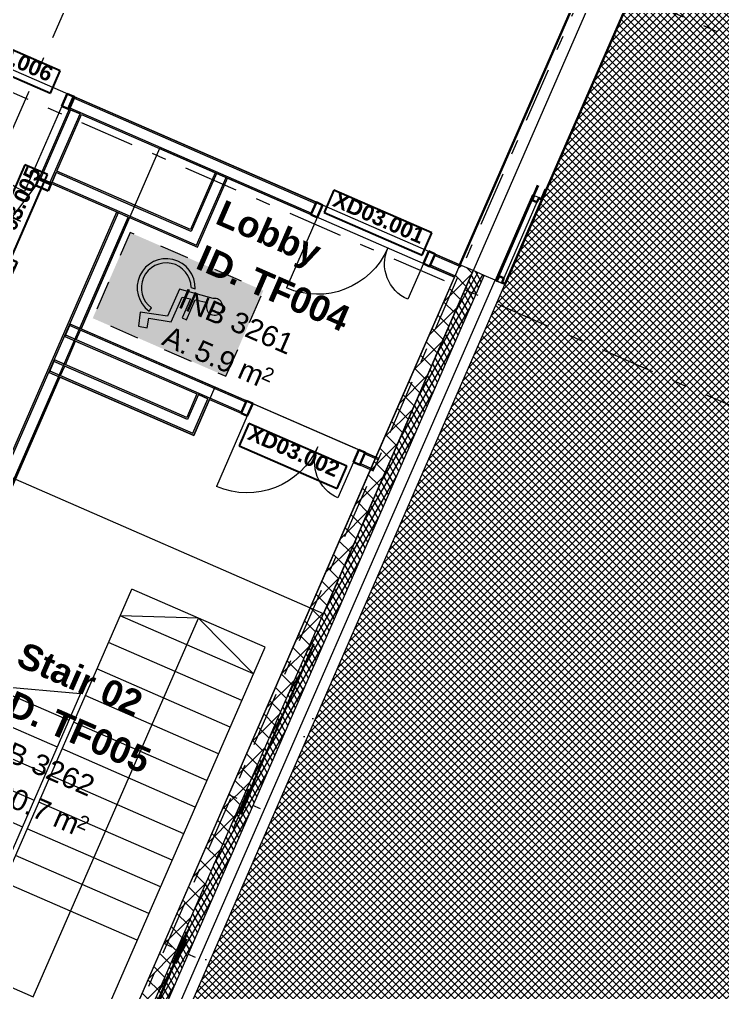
# Model space of a CAD drawing. Header units: millimetres. Extents: x -35034 to 431752, y -71616 to 25069.
# Drawn here: x 385174 to 391944, y -17867 to -8494 of the extents above; entities that cross this region are included whole.
import ezdxf
from ezdxf.enums import TextEntityAlignment as Align

# ---------------------------------------------------------------- set-up
doc = ezdxf.new("R2010")
doc.units = ezdxf.units.MM
doc.header["$MEASUREMENT"] = 0
doc.linetypes.add('Dashed', pattern=[564.444447, 282.222223, -282.222223])
doc.linetypes.add('Double Dashed', pattern=[1093.611073, 529.166651, -211.666656, 141.111112, -211.666656])
for name, color, linetype in [('A-05-M_Gross_Int_Circulation', 7, 'Continuous'), ('A-15-M_Bracing', 7, 'Continuous'), ('A-15-MG_Structural_Grid', 7, 'Continuous'), ('A-20-M_Floor_Slab', 7, 'Continuous'), ('A-25-M_Wall_Ext_Existing_HUB', 7, 'Continuous'), ('A-25-M_Wall_Int', 7, 'Continuous'), ('A-95-P_Drawing', 7, 'Continuous'), ('ArchiCAD Door Markers', 7, 'Continuous'), ('ArchiCAD Doors', 7, 'Continuous'), ('New_A-25-M_Wall_Int', 7, 'Continuous'), ('New_ArchiCAD Windows', 7, 'Continuous')]:
    doc.layers.add(name, color=color, linetype=linetype)
for name, color, linetype, lineweight, true_color in [('A-05-M_Gross_Int_Circulation_Pen_No__74', 7, 'Continuous', 20, 0x606060), ('A-15-M_Bracing_Pen_No__28', 7, 'Continuous', 50, 0x2a2a2a), ('A-15-M_Bracing_Pen_No__81', 7, 'Continuous', 20, 0x6a6a6a), ('A-15-MG_Structural_Grid_Pen_No__163', 7, 'Continuous', 0, 0x750077), ('A-25-M_Wall_Ext_Existing_HUB_Pen_No__107', 7, 'Continuous', 15, 0xa6a6a6), ('A-25-M_Wall_Int_Pen_No__102', 7, 'Continuous', 15, 0xcccccc), ('A-25-M_Wall_Int_Pen_No__107', 7, 'Continuous', 15, 0xa6a6a6), ('A-95-H_Fill_Plan.Fill#1_Pen_No__61', 7, 'Continuous', 20, 0x6a6a6a), ('ArchiCAD Doors_Pen_No__43', 7, 'Continuous', 30, 0x444444), ('ArchiCAD Doors_Pen_No__63', 7, 'Continuous', 20, 0x606060), ('New_A-25-M_Wall_Int_Pen_No__107', 7, 'Continuous', 15, 0xa6a6a6), ('New_ArchiCAD Windows_Pen_No__23', 7, 'Continuous', 30, 0x2a2a2a), ('New_ArchiCAD Windows_Pen_No__43', 7, 'Continuous', 30, 0x444444)]:
    doc.layers.add(name, color=color, linetype=linetype, lineweight=lineweight, true_color=true_color)
for name, color, linetype, lineweight in [('A-15-M_Bracing_Pen_No__20', 7, 'Continuous', 0), ('A-15-M_Bracing_Pen_No__88', 8, 'Continuous', 20), ('A-20-M_Floor_Slab_Pen_No__89', 8, 'Continuous', 20), ('A-25-M_Wall_Ext_Existing_HUB_Pen_No__1', 7, 'Continuous', 13), ('A-25-M_Wall_Int_Pen_No__1', 7, 'Continuous', 13), ('A-30-M_Stair_Pen_No__1', 7, 'Continuous', 13), ('A-95-H_Fill_Plan.Fill#1_Pen_No__1', 7, 'Continuous', 13), ('A-95-P_Drawing_Pen_No__2', 8, 'Continuous', 15), ('ArchiCAD Door Markers_Pen_No__1', 7, 'Continuous', 13), ('ArchiCAD Door Markers_Pen_No__5', 7, 'Continuous', 25), ('ArchiCAD Doors_Pen_No__1', 7, 'Continuous', 13), ('ArchiCAD Zone Stamps_Pen_No__9', 7, 'Continuous', 13), ('New_A-25-M_Wall_Int_Pen_No__1', 7, 'Continuous', 13), ('New_ArchiCAD Windows_Pen_No__1', 7, 'Continuous', 13), ('New_ArchiCAD Windows_Pen_No__83', 8, 'Continuous', 20)]:
    doc.layers.add(name, color=color, linetype=linetype, lineweight=lineweight)
doc.styles.add('GENERATED_STYLE_2', font='')
doc.styles.add('GENERATED_STYLE_3', font='')
doc.styles.add('GENERATED_STYLE_4', font='')
doc.styles.get('GENERATED_STYLE_2').set_extended_font_data('Arial', bold=True)
doc.styles.get('GENERATED_STYLE_3').set_extended_font_data('Arial')
doc.styles.get('GENERATED_STYLE_4').set_extended_font_data('Swis721 BT')

# ---------------------------------------------------------------- blocks, each defined once
blk = doc.blocks.new('Simple Window Opening')
at = {"layer": 'New_ArchiCAD Windows_Pen_No__1', "linetype": 'Continuous'}
for p, q in [((-1437.5, -0.5), (-1437.5, 139.5)), ((1437.5, -0.5), (1437.5, 139.5)), ((-1437.5, -115.5), (-1437.5, -0.5)), ((1437.5, -115.5), (1437.5, -0.5)), ((-1437.5, -232.5), (-1437.5, -115.5)), ((1437.5, -232.5), (1437.5, -115.5)), ((-1437.5, -335), (-1437.5, -232.5)), ((1437.5, -335), (1437.5, -232.5))]:
    blk.add_line(p, q, dxfattribs=at)
at = {"layer": 'New_ArchiCAD Windows_Pen_No__23', "linetype": 'Continuous'}
for p, q in [((-1437.5, 139.5), (1437.5, 139.5)), ((-1437.5, -335), (1437.5, -335))]:
    blk.add_line(p, q, dxfattribs=at)
blk = doc.blocks.new('Wall_195_1', base_point=(386093.5, -19661.2))
at = {"layer": 'A-25-M_Wall_Ext_Existing_HUB_Pen_No__107', "linetype": 'Continuous'}
h = blk.add_hatch(dxfattribs=at)
h.set_pattern_fill('Concrete_Block_0001', color=256, style=0, pattern_type=2)
h.set_pattern_definition([(45, (341458.06, 0), (-91.92388, 91.92388), []), (135, (341458.06, 0), (91.92388, 91.92388), [])])
h.paths.add_polyline_path([(385920.6, -19220.9), (389542.9, -10913.7), (389414.6, -10857.7), (385848.2, -19036.6)])
h = blk.add_hatch(dxfattribs=at)
h.set_pattern_fill('Batt_Insulation_0001', color=256, style=0, pattern_type=2)
h.set_pattern_definition([(60, (341458.065, 0), (-43.30127, 25), []), (120, (341458.065, 0), (43.30127, 25), [])])
h.paths.add_polyline_path([(385980, -19372.3), (389648.3, -10959.7), (389542.9, -10913.7), (385920.6, -19220.9)])
h = blk.add_hatch(dxfattribs=at)
h.set_pattern_fill('613_01__ad_AR_SAND_0001', color=256, style=0, pattern_type=2)
h.set_pattern_definition([(103.994, (341458.1, 0), (-1137.956, 451.319), [0, -965.2, 0, -1079.5, 0, -1031.875]), (73.994, (341458, 0), (-1195.13, 1745.31), [0, -520.7, 0, -869.95, 0, -333.375]), (33.994, (341146.5, -716.2), (785.414, 1814.82), [0, -317.5, 0, -1143, 0, -1492.25]), (23.994, (341146.5, -716.2), (250.276, 1972.774), [0, -158.75, 0, -749.3, 0, -857.25])])
h.paths.add_polyline_path([(386236.8, -19332.6), (389849.5, -11047.4), (389755.6, -11006.4), (386142.8, -19291.6)])
at = {"layer": 'A-25-M_Wall_Ext_Existing_HUB_Pen_No__1', "linetype": 'Continuous'}
for p, q in [((385920.6, -19220.9), (389542.9, -10913.7)), ((385980, -19372.3), (389648.3, -10959.7)), ((386067.7, -19464), (389755.6, -11006.4))]:
    blk.add_line(p, q, dxfattribs=at)
at = {"layer": 'A-25-M_Wall_Ext_Existing_HUB_Pen_No__1', "linetype": 'Continuous', "flags": 128}
for points in [[(389414.6, -10857.7), (385848.2, -19036.6)], [(386236.8, -19332.6), (389849.5, -11047.4)]]:
    blk.add_lwpolyline(points, dxfattribs=at)
at = {"layer": 'New_ArchiCAD Windows', "color": 251, "linetype": 'Continuous', "lineweight": 20, "true_color": 0x606060, "xscale": -0.9999999999999999, "zscale": 1000, "rotation": 66.44041557657027}
blk.add_blockref('Simple Window Opening', (390117, -9595.8), dxfattribs=at)
blk = doc.blocks.new('Hub Circulation Third_INB 3250_58_1', base_point=(376934.2, -4184.6))
at = {"layer": 'A-05-M_Gross_Int_Circulation_Pen_No__74', "linetype": 'Continuous'}
for p, q in [((362671.1, 803.9), (389414.6, -10857.6)), ((389414.6, -10857.6), (390553.8, -8245.2))]:
    blk.add_line(p, q, dxfattribs=at)
at = {"layer": 'ArchiCAD Zone Stamps_Pen_No__9'}
for tag, height, style, p in [('ROOM_NAME', 250, 'GENERATED_STYLE_2', (375787.3, -2488.1)), ('zoneNameLine2', 250, 'GENERATED_STYLE_2', (375598.8, -2920.2)), ('ROOM_NUMBER', 200, 'GENERATED_STYLE_3', (375410.4, -3340.9)), ('measuredAreaCode', 200, 'GENERATED_STYLE_3', (375253.4, -3701)), ('DUMMY_649', 200, 'GENERATED_STYLE_3', (375560.8, -3835.1)), ('DUMMY_650', 200, 'GENERATED_STYLE_3', (376190, -4109.4)), ('DUMMY_651', 133.3, 'GENERATED_STYLE_3', (376469.3, -4216))]:
    blk.add_attdef(tag, text='', height=height, rotation=336.44041, dxfattribs=dict(at, style=style)).set_placement(p, align=Align.TOP_LEFT)
blk = doc.blocks.new('Lobby_INB 3261_61_1', base_point=(387385.8, -11526.4))
at = {"layer": 'A-05-M_Gross_Int_Circulation_Pen_No__74', "linetype": 'Continuous'}
for p, q in [((386523.4, -9738.7), (385767.1, -11473.2)), ((389362.7, -10976.8), (386523.4, -9738.7)), ((388606.4, -12711.2), (389362.7, -10976.8)), ((385767.1, -11473.2), (388606.4, -12711.2))]:
    blk.add_line(p, q, dxfattribs=at)
at = {"layer": 'ArchiCAD Zone Stamps_Pen_No__9'}
for tag, height, style, p in [('ROOM_NAME', 250, 'GENERATED_STYLE_2', (387146.5, -10225.6)), ('zoneNameLine2', 250, 'GENERATED_STYLE_2', (386958, -10657.7)), ('ROOM_NUMBER', 200, 'GENERATED_STYLE_3', (386769.6, -11078.4)), ('measuredAreaCode', 200, 'GENERATED_STYLE_3', (386612.6, -11438.5)), ('DUMMY_649', 200, 'GENERATED_STYLE_3', (386920, -11572.5)), ('DUMMY_650', 200, 'GENERATED_STYLE_3', (387269.5, -11725)), ('DUMMY_651', 133.3, 'GENERATED_STYLE_3', (387548.8, -11831.5))]:
    blk.add_attdef(tag, text='', height=height, rotation=336.44041, dxfattribs=dict(at, style=style)).set_placement(p, align=Align.TOP_LEFT)
blk = doc.blocks.new('Stair 02_INB 3262_62_1', base_point=(385468.1, -15782.3))
at = {"layer": 'A-05-M_Gross_Int_Circulation_Pen_No__74', "linetype": 'Continuous'}
for p, q in [((385564.1, -11938.6), (383008.9, -17798.5)), ((386851.6, -12500.1), (385564.1, -11938.6)), ((387054.6, -12034.6), (386851.6, -12500.1)), ((388606.4, -12711.2), (387054.6, -12034.6)), ((385848.2, -19036.6), (388606.4, -12711.2)), ((383008.9, -17798.5), (385848.2, -19036.6))]:
    blk.add_line(p, q, dxfattribs=at)
at = {"layer": 'ArchiCAD Zone Stamps_Pen_No__9'}
for tag, height, style, p in [('ROOM_NAME', 250, 'GENERATED_STYLE_2', (385228.8, -14481.5)), ('zoneNameLine2', 250, 'GENERATED_STYLE_2', (385040.3, -14913.6)), ('ROOM_NUMBER', 200, 'GENERATED_STYLE_3', (384851.9, -15334.3)), ('measuredAreaCode', 200, 'GENERATED_STYLE_3', (384694.9, -15694.4)), ('ROOM_HOLES_PRM', 200, 'GENERATED_STYLE_3', (385002.3, -15828.5)), ('DUMMY_649', 200, 'GENERATED_STYLE_3', (385491.6, -16041.9)), ('DUMMY_650', 133.3, 'GENERATED_STYLE_3', (385770.9, -16148.4))]:
    blk.add_attdef(tag, text='', height=height, rotation=336.44041, dxfattribs=dict(at, style=style)).set_placement(p, align=Align.TOP_LEFT)
blk = doc.blocks.new('Slab_4_1', base_point=(349154.7, 5872.1))
at = {"layer": 'A-20-M_Floor_Slab_Pen_No__89', "linetype": 'Continuous', "flags": 128}
blk.add_lwpolyline([(360868.7, 17348.4), (395215.4, 2371.5), (395114.2, 2139.5), (395215, 2095.5), (388101.6, -14217.9), (385088.2, -12903.9), (382990, -17715.8), (382962.7, -17778.4), (373440.9, -13626.4), (354114.4, -5199.1)], dxfattribs=at)
blk = doc.blocks.new('Door with Sidelight on Side 2 19_4')
at = {"layer": 'ArchiCAD Doors_Pen_No__1', "linetype": 'Continuous'}
for p, q in [((-741, 0), (-741, -15)), ((741, 0), (741, -15)), ((-741, -15), (-741, -115)), ((741, -15), (741, -115)), ((-741, -115), (-741, -130)), ((741, -115), (741, -130))]:
    blk.add_line(p, q, dxfattribs=at)
at = {"layer": 'ArchiCAD Doors_Pen_No__43', "linetype": 'Continuous'}
for p, q in [((-731, 0), (-741, 0)), ((-741, 0), (-741, -130)), ((-665, 0), (-731, 0)), ((-731, 0), (-731, -130)), ((-346, 0), (-665, 0)), ((-665, 0), (-665, -130)), ((-665, -130), (-665, 0)), ((-346, -130), (-346, 0)), ((-234, 0), (-346, 0)), ((-346, 0), (-346, -130)), ((-234, -130), (-234, 0)), ((731, 0), (665, 0)), ((665, 0), (665, -130)), ((731, 0), (741, 0)), ((731, -130), (731, 0)), ((741, 0), (741, -130)), ((-731, -130), (-741, -130)), ((-731, -130), (-665, -130)), ((-665, -130), (-346, -130)), ((-346, -130), (-234, -130)), ((665, -130), (731, -130)), ((731, -130), (741, -130))]:
    blk.add_line(p, q, dxfattribs=at)
at = {"layer": 'ArchiCAD Doors_Pen_No__63', "linetype": 'Continuous'}
blk.add_line((665, 0), (665, 899), dxfattribs=at)
blk.add_arc((665, 0), 899, 90, 180, dxfattribs=at)
blk = doc.blocks.new('Door Stamp 17_4')
at = {"layer": 'ArchiCAD Door Markers_Pen_No__5', "linetype": 'Continuous'}
for p, q in [((514.6, -70), (-514.6, -70)), ((-514.6, -70), (-514.6, -305.7)), ((514.6, -70), (-514.6, -70)), ((514.6, -305.7), (514.6, -70)), ((-514.6, -305.7), (514.6, -305.7))]:
    blk.add_line(p, q, dxfattribs=at)
at = {"layer": 'ArchiCAD Door Markers_Pen_No__1', "style": 'GENERATED_STYLE_2'}
blk.add_attdef('AC_WIDO_ID', text='', height=150, rotation=180, dxfattribs=at).set_placement((457.5, -21.1), align=Align.BOTTOM_LEFT)
blk = doc.blocks.new('Double Door Asymmetric 19')
at = {"layer": 'ArchiCAD Doors_Pen_No__1', "linetype": 'Continuous'}
for p, q in [((-623.4, 0), (-635.4, 0)), ((-623.4, 0), (-623.4, -15)), ((623.4, 0), (623.4, -15)), ((623.4, 0), (635.4, 0)), ((-623.4, -15), (-623.4, -115)), ((623.4, -15), (623.4, -115)), ((-623.4, -130), (-635.4, -130)), ((-623.4, -115), (-623.4, -130)), ((623.4, -115), (623.4, -130)), ((623.4, -130), (635.4, -130))]:
    blk.add_line(p, q, dxfattribs=at)
at = {"layer": 'ArchiCAD Doors_Pen_No__43', "linetype": 'Continuous'}
for p, q in [((-557.4, 0), (-623.4, 0)), ((-623.4, 0), (-623.4, -130)), ((-557.4, -130), (-557.4, 0)), ((623.4, 0), (557.4, 0)), ((557.4, 0), (557.4, -130)), ((623.4, -130), (623.4, 0)), ((-623.4, -130), (-557.4, -130)), ((557.4, -130), (623.4, -130))]:
    blk.add_line(p, q, dxfattribs=at)
at = {"layer": 'ArchiCAD Doors_Pen_No__63', "linetype": 'Continuous'}
for p, q in [((-557.4, 0), (-557.4, 740.9)), ((557.4, 0), (557.4, 374))]:
    blk.add_line(p, q, dxfattribs=at)
for centre, radius, start, end in [((-557.4, 0), 740.9, 0, 90), ((557.4, 0), 374, 90, 180)]:
    blk.add_arc(centre, radius, start, end, dxfattribs=at)
blk = doc.blocks.new('Wall_199_1', base_point=(389414.6, -10857.6))
at = {"layer": 'A-25-M_Wall_Int_Pen_No__107', "linetype": 'Continuous'}
for points in [[(385698.2, -9253.4), (388026.9, -10268.9), (388032.9, -10255.1), (385704.2, -9239.7)], [(385658.2, -9345.1), (385652.2, -9358.8), (387981, -10374.3), (387987, -10360.5)], [(389175.9, -10753.5), (389169.9, -10767.2), (389408.7, -10871.4), (389414.6, -10857.6)], [(389123.9, -10872.6), (389362.7, -10976.8), (389368.7, -10963), (389129.9, -10858.9)]]:
    blk.add_hatch(color=256, dxfattribs=at).paths.add_polyline_path(points)
at = {"layer": 'A-25-M_Wall_Int_Pen_No__1', "linetype": 'Continuous'}
for p, q in [((385658.2, -9345.1), (385698.2, -9253.4)), ((385698.2, -9253.4), (385704.2, -9239.7)), ((388026.9, -10268.9), (385698.2, -9253.4)), ((385652.2, -9358.8), (385658.2, -9345.1)), ((385658.2, -9345.1), (387987, -10360.5)), ((387987, -10360.5), (388026.9, -10268.9)), ((388032.9, -10255.1), (388021.9, -10250.3)), ((388026.9, -10268.9), (388032.9, -10255.1)), ((387981, -10374.3), (387970, -10369.5)), ((387981, -10374.3), (387987, -10360.5)), ((389129.9, -10858.9), (389169.9, -10767.2)), ((389169.9, -10767.2), (389175.9, -10753.5)), ((389408.7, -10871.4), (389169.9, -10767.2)), ((389175.9, -10753.5), (389186.9, -10758.3)), ((389123.9, -10872.6), (389129.9, -10858.9)), ((389129.9, -10858.9), (389368.7, -10963)), ((389123.9, -10872.6), (389134.9, -10877.4))]:
    blk.add_line(p, q, dxfattribs=at)
at = {"layer": 'A-25-M_Wall_Int_Pen_No__1', "linetype": 'Continuous', "flags": 128}
for points in [[(388032.9, -10255.1), (385704.2, -9239.7)], [(385666, -9364.8), (385757.6, -9404.8)], [(385771.4, -9410.8), (387981, -10374.3)], [(389414.6, -10857.6), (389175.9, -10753.5)], [(389408.7, -10871.4), (389368.7, -10963)], [(389414.6, -10857.6), (389408.7, -10871.4)], [(389123.9, -10872.6), (389362.7, -10976.8)], [(389368.7, -10963), (389362.7, -10976.8)]]:
    blk.add_lwpolyline(points, dxfattribs=at)
at = {"layer": 'ArchiCAD Door Markers'}
ref = blk.add_blockref('Door Stamp 17_4', (384973, -9062.6), dxfattribs=dict(at, rotation=156.4404149440987))
ref.add_attrib('AC_WIDO_ID', 'XD03.006', dxfattribs={"layer": 'ArchiCAD Door Markers_Pen_No__1', "color": 7, "height": 150, "rotation": 336.44041, "style": 'GENERATED_STYLE_2'}).set_placement((384581.6, -8766.7), align=Align.BOTTOM_LEFT)
ref = blk.add_blockref('Door Stamp 17_4', (388552.4, -10623.5), dxfattribs=dict(at, rotation=156.4404149440987))
ref.add_attrib('AC_WIDO_ID', 'XD03.001', dxfattribs={"layer": 'ArchiCAD Door Markers_Pen_No__1', "color": 7, "height": 150, "rotation": 336.44041, "style": 'GENERATED_STYLE_2'}).set_placement((388161.1, -10327.5), align=Align.BOTTOM_LEFT)
at = {"layer": 'ArchiCAD Doors', "color": 251, "linetype": 'Continuous', "lineweight": 20, "true_color": 0x606060, "xscale": -1, "zscale": 1000, "rotation": 156.4404149440987}
for name, p in [('Door with Sidelight on Side 2 19_4', (384973, -9062.6)), ('Double Door Asymmetric 19', (388552.4, -10623.5))]:
    blk.add_blockref(name, p, dxfattribs=at)
blk = doc.blocks.new('Double Door Asymmetric 19_2')
at = {"layer": 'ArchiCAD Doors_Pen_No__1', "linetype": 'Continuous'}
for p, q in [((-623.4, 0), (-635.4, 0)), ((-623.4, -15), (-623.4, 0)), ((623.4, -15), (623.4, 0)), ((623.4, 0), (635.4, 0)), ((-623.4, -115), (-623.4, -15)), ((623.4, -115), (623.4, -15)), ((-623.4, -130), (-635.4, -130)), ((-623.4, -130), (-623.4, -115)), ((623.4, -130), (623.4, -115)), ((623.4, -130), (635.4, -130))]:
    blk.add_line(p, q, dxfattribs=at)
at = {"layer": 'ArchiCAD Doors_Pen_No__43', "linetype": 'Continuous'}
for p, q in [((-557.4, 0), (-623.4, 0)), ((-623.4, 0), (-623.4, -130)), ((-557.4, -130), (-557.4, 0)), ((623.4, 0), (557.4, 0)), ((557.4, 0), (557.4, -130)), ((623.4, -130), (623.4, 0)), ((-623.4, -130), (-557.4, -130)), ((557.4, -130), (623.4, -130))]:
    blk.add_line(p, q, dxfattribs=at)
at = {"layer": 'ArchiCAD Doors_Pen_No__63', "linetype": 'Continuous'}
for p, q in [((-557.4, 0), (-557.4, 740.9)), ((557.4, 0), (557.4, 374))]:
    blk.add_line(p, q, dxfattribs=at)
for centre, radius, start, end in [((-557.4, 0), 740.9, 0, 90), ((557.4, 0), 374, 90, 180)]:
    blk.add_arc(centre, radius, start, end, dxfattribs=at)
blk = doc.blocks.new('Door Stamp 17_2')
at = {"layer": 'ArchiCAD Door Markers_Pen_No__5', "linetype": 'Continuous'}
for p, q in [((514.6, -190), (-514.6, -190)), ((-514.6, -190), (-514.6, -425.7)), ((514.6, -425.7), (514.6, -190)), ((-514.6, -425.7), (514.6, -425.7)), ((-514.6, -425.7), (514.6, -425.7))]:
    blk.add_line(p, q, dxfattribs=at)
at = {"layer": 'ArchiCAD Door Markers_Pen_No__1', "style": 'GENERATED_STYLE_2'}
blk.add_attdef('AC_WIDO_ID', text='', height=150, dxfattribs=at).set_placement((-457.5, -376.8), align=Align.BOTTOM_LEFT)
blk = doc.blocks.new('Wall_200_1', base_point=(385663.5, -11428))
at = {"layer": 'A-25-M_Wall_Int_Pen_No__107', "linetype": 'Continuous'}
for points in [[(385663.5, -11428), (385657.5, -11441.7), (387353.5, -12181.3), (387359.5, -12167.5)], [(385617.5, -11533.4), (385611.5, -11547.2), (387307.6, -12286.7), (387313.5, -12273)], [(388502.5, -12665.9), (388496.5, -12679.7), (388627.4, -12736.8), (388633.4, -12723)], [(388456.5, -12771.3), (388450.5, -12785.1), (388581.5, -12842.2), (388587.4, -12828.4)]]:
    blk.add_hatch(color=256, dxfattribs=at).paths.add_polyline_path(points)
at = {"layer": 'A-25-M_Wall_Int_Pen_No__1', "linetype": 'Continuous'}
for p, q in [((387353.5, -12181.3), (385657.5, -11441.7)), ((385617.5, -11533.4), (387313.5, -12273)), ((387353.5, -12181.3), (387313.5, -12273)), ((387359.5, -12167.5), (387348.5, -12162.7)), ((387359.5, -12167.5), (387353.5, -12181.3)), ((387313.5, -12273), (387307.6, -12286.7)), ((387307.6, -12286.7), (387296.6, -12281.9)), ((388496.5, -12679.7), (388456.5, -12771.3)), ((388502.5, -12665.9), (388496.5, -12679.7)), ((388627.4, -12736.8), (388496.5, -12679.7)), ((388502.5, -12665.9), (388513.5, -12670.7)), ((388456.5, -12771.3), (388450.5, -12785.1)), ((388450.5, -12785.1), (388461.5, -12789.9)), ((388456.5, -12771.3), (388587.4, -12828.4))]:
    blk.add_line(p, q, dxfattribs=at)
at = {"layer": 'A-25-M_Wall_Int_Pen_No__1', "linetype": 'Continuous', "flags": 128}
for points in [[(385663.5, -11428), (385611.5, -11547.2)], [(387359.5, -12167.5), (385663.5, -11428)], [(385611.5, -11547.2), (386883.5, -12101.8)], [(386897.2, -12107.8), (386988.9, -12147.7)], [(387002.6, -12153.7), (387307.6, -12286.7)], [(388633.4, -12723), (388502.5, -12665.9)], [(388581.5, -12842.2), (388633.4, -12723)], [(388450.5, -12785.1), (388581.5, -12842.2)]]:
    blk.add_lwpolyline(points, dxfattribs=at)
at = {"layer": 'ArchiCAD Door Markers'}
ref = blk.add_blockref('Door Stamp 17_2', (387931, -12416.7), dxfattribs=dict(at, rotation=336.4403413236727))
ref.add_attrib('AC_WIDO_ID', 'XD03.002', dxfattribs={"layer": 'ArchiCAD Door Markers_Pen_No__1', "color": 7, "height": 150, "rotation": 336.44034, "style": 'GENERATED_STYLE_2'}).set_placement((387341.5, -12575.2), align=Align.BOTTOM_LEFT)
at = {"layer": 'ArchiCAD Doors', "color": 251, "linetype": 'Continuous', "lineweight": 20, "true_color": 0x606060, "xscale": -1, "zscale": 1000, "rotation": 156.4403413236727}
blk.add_blockref('Double Door Asymmetric 19_2', (387879, -12535.9), dxfattribs=at)
blk = doc.blocks.new('Wall_201_1', base_point=(385512.5, -11774.3))
at = {"layer": 'A-25-M_Wall_Int_Pen_No__107', "linetype": 'Continuous'}
for points in [[(386784.4, -12328.9), (385512.5, -11774.3), (385506.5, -11788.1), (386792.2, -12348.7)], [(385460.5, -11893.5), (386851.6, -12500.1), (386843.9, -12480.3), (385466.5, -11879.7)]]:
    blk.add_hatch(color=256, dxfattribs=at).paths.add_polyline_path(points)
at = {"layer": 'A-25-M_Wall_Int_Pen_No__1', "linetype": 'Continuous'}
for p, q in [((386792.2, -12348.7), (385506.5, -11788.1)), ((385466.5, -11879.7), (386843.9, -12480.3))]:
    blk.add_line(p, q, dxfattribs=at)
at = {"layer": 'A-25-M_Wall_Int_Pen_No__1', "linetype": 'Continuous', "flags": 128}
for points in [[(385512.5, -11774.3), (385460.5, -11893.5)], [(386784.4, -12328.9), (385512.5, -11774.3)], [(385460.5, -11893.5), (386851.6, -12500.1)]]:
    blk.add_lwpolyline(points, dxfattribs=at)
blk = doc.blocks.new('Wall_202_1', base_point=(386784.4, -12328.9))
at = {"layer": 'A-25-M_Wall_Int_Pen_No__107', "linetype": 'Continuous'}
for points in [[(386883.5, -12101.8), (386784.4, -12328.9), (386792.2, -12348.7), (386897.2, -12107.8)], [(386851.6, -12500.1), (387002.6, -12153.7), (386988.9, -12147.7), (386843.9, -12480.3)]]:
    blk.add_hatch(color=256, dxfattribs=at).paths.add_polyline_path(points)
at = {"layer": 'A-25-M_Wall_Int_Pen_No__1', "linetype": 'Continuous'}
for p, q in [((386897.2, -12107.8), (386792.2, -12348.7)), ((386843.9, -12480.3), (386988.9, -12147.7))]:
    blk.add_line(p, q, dxfattribs=at)
at = {"layer": 'A-25-M_Wall_Int_Pen_No__1', "linetype": 'Continuous', "flags": 128}
for points in [[(386883.5, -12101.8), (386784.4, -12328.9)], [(386851.6, -12500.1), (387002.6, -12153.7)], [(386988.9, -12147.7), (386897.2, -12107.8)]]:
    blk.add_lwpolyline(points, dxfattribs=at)
blk = doc.blocks.new('Wall_203_1', base_point=(386182, -10238.9))
at = {"layer": 'A-25-M_Wall_Int_Pen_No__107', "linetype": 'Continuous'}
for points in [[(386820, -10517.1), (386182, -10238.9), (386176, -10252.7), (386827.7, -10536.9)], [(386130, -10358.1), (386887.2, -10688.2), (386879.4, -10668.5), (386136, -10344.3)]]:
    blk.add_hatch(color=256, dxfattribs=at).paths.add_polyline_path(points)
at = {"layer": 'A-25-M_Wall_Int_Pen_No__1', "linetype": 'Continuous'}
for p, q in [((386827.7, -10536.9), (386176, -10252.7)), ((386136, -10344.3), (386879.4, -10668.5))]:
    blk.add_line(p, q, dxfattribs=at)
at = {"layer": 'A-25-M_Wall_Int_Pen_No__1', "linetype": 'Continuous', "flags": 128}
for points in [[(386820, -10517.1), (386182, -10238.9)], [(386130, -10358.1), (386219.8, -10397.3)], [(386233.6, -10403.3), (386887.2, -10688.2)]]:
    blk.add_lwpolyline(points, dxfattribs=at)
blk = doc.blocks.new('Wall_204_1', base_point=(386820, -10517.1))
at = {"layer": 'A-25-M_Wall_Int_Pen_No__107', "linetype": 'Continuous'}
for points in [[(387057.8, -9971.7), (386820, -10517.1), (386827.7, -10536.9), (387071.5, -9977.7)], [(386887.2, -10688.2), (387177, -10023.7), (387163.2, -10017.7), (386879.4, -10668.5)]]:
    blk.add_hatch(color=256, dxfattribs=at).paths.add_polyline_path(points)
at = {"layer": 'A-25-M_Wall_Int_Pen_No__1', "linetype": 'Continuous'}
for p, q in [((387071.5, -9977.7), (386827.7, -10536.9)), ((386879.4, -10668.5), (387163.2, -10017.7))]:
    blk.add_line(p, q, dxfattribs=at)
at = {"layer": 'A-25-M_Wall_Int_Pen_No__1', "linetype": 'Continuous', "flags": 128}
for points in [[(387057.8, -9971.7), (386820, -10517.1)], [(386887.2, -10688.2), (387177, -10023.7)], [(387177, -10023.7), (387057.8, -9971.7)]]:
    blk.add_lwpolyline(points, dxfattribs=at)
blk = doc.blocks.new('Double Door 19')
at = {"layer": 'ArchiCAD Doors_Pen_No__1', "linetype": 'Continuous'}
for p, q in [((-450, 0), (-450, -15)), ((450, 0), (450, -15)), ((-450, -15), (-450, -115)), ((450, -15), (450, -115)), ((-450, -115), (-450, -130)), ((450, -115), (450, -130))]:
    blk.add_line(p, q, dxfattribs=at)
at = {"layer": 'ArchiCAD Doors_Pen_No__43', "linetype": 'Continuous'}
for p, q in [((-440, 0), (-450, 0)), ((-450, 0), (-450, -130)), ((-374, 0), (-440, 0)), ((-440, 0), (-440, -130)), ((-374, -130), (-374, 0)), ((440, 0), (374, 0)), ((374, 0), (374, -130)), ((440, 0), (450, 0)), ((440, -130), (440, 0)), ((450, 0), (450, -130)), ((-440, -130), (-450, -130)), ((-440, -130), (-374, -130)), ((374, -130), (440, -130)), ((440, -130), (450, -130))]:
    blk.add_line(p, q, dxfattribs=at)
at = {"layer": 'ArchiCAD Doors_Pen_No__63', "linetype": 'Continuous'}
for p, q in [((-374, 0), (-9.9, 85.6)), ((374, 0), (9.9, 85.6))]:
    blk.add_line(p, q, dxfattribs=at)
for centre, start, end in [((-374, 0), 0, 13.22773), ((374, 0), 166.77227, 180)]:
    blk.add_arc(centre, 374, start, end, dxfattribs=at)
blk = doc.blocks.new('Wall_205_1', base_point=(385704.2, -9239.7))
at = {"layer": 'A-25-M_Wall_Int_Pen_No__107', "linetype": 'Continuous'}
for points in [[(385652.2, -9358.8), (385362.4, -10023.4), (385376.2, -10029.4), (385666, -9364.8)], [(385467.8, -10069.4), (385481.6, -10075.3), (385771.4, -9410.8), (385757.6, -9404.8)], [(384633, -11696.3), (384646.7, -11702.3), (384656.7, -11679.3), (384643, -11673.3)], [(384738.4, -11742.3), (384752.1, -11748.3), (384762.1, -11725.3), (384748.4, -11719.3)], [(384273.2, -12521.3), (384221.3, -12640.4), (384241, -12632.7), (384287, -12527.3)], [(384372.6, -12581), (384392.4, -12573.2), (384378.6, -12567.2)]]:
    blk.add_hatch(color=256, dxfattribs=at).paths.add_polyline_path(points)
at = {"layer": 'A-25-M_Wall_Int_Pen_No__1', "linetype": 'Continuous'}
for p, q in [((385666, -9364.8), (385376.2, -10029.4)), ((385467.8, -10069.4), (385757.6, -9404.8)), ((385362.4, -10023.4), (385376.2, -10029.4)), ((385376.2, -10029.4), (385467.8, -10069.4)), ((385467.8, -10069.4), (385481.6, -10075.3)), ((384633, -11696.3), (384646.7, -11702.3)), ((384643, -11673.3), (384656.7, -11679.3)), ((384656.7, -11679.3), (384646.7, -11702.3)), ((384646.7, -11702.3), (384738.4, -11742.3)), ((384656.7, -11679.3), (384748.4, -11719.3)), ((384738.4, -11742.3), (384748.4, -11719.3)), ((384738.4, -11742.3), (384752.1, -11748.3)), ((384748.4, -11719.3), (384762.1, -11725.3)), ((384287, -12527.3), (384241, -12632.7)), ((384273.2, -12521.3), (384287, -12527.3)), ((384287, -12527.3), (384378.6, -12567.2)), ((384372.6, -12581), (384378.6, -12567.2)), ((384378.6, -12567.2), (384392.4, -12573.2))]:
    blk.add_line(p, q, dxfattribs=at)
at = {"layer": 'A-25-M_Wall_Int_Pen_No__1', "linetype": 'Continuous', "flags": 128}
for points in [[(385652.2, -9358.8), (385362.4, -10023.4)], [(385757.6, -9404.8), (385666, -9364.8)], [(385533.6, -9956.2), (385771.4, -9410.8)], [(385487.6, -10061.6), (385527.6, -9969.9)], [(384643, -11673.3), (384633, -11696.3)], [(384752.1, -11748.3), (384762.1, -11725.3)], [(384273.2, -12521.3), (384221.3, -12640.4)]]:
    blk.add_lwpolyline(points, dxfattribs=at)
at = {"layer": 'ArchiCAD Door Markers'}
ref = blk.add_blockref('Door Stamp 17_4', (385301.7, -10487.8), dxfattribs=dict(at, rotation=246.4403199819934))
ref.add_attrib('AC_WIDO_ID', 'XD03.005', dxfattribs={"layer": 'ArchiCAD Door Markers_Pen_No__1', "color": 7, "height": 150, "rotation": 66.44032, "style": 'GENERATED_STYLE_2'}).set_placement((385054.7, -10830.3), align=Align.BOTTOM_LEFT)
ref = blk.add_blockref('Door Stamp 17_4', (384942, -11312.8), dxfattribs=dict(at, rotation=246.4403199819934))
ref.add_attrib('AC_WIDO_ID', 'XD03.004', dxfattribs={"layer": 'ArchiCAD Door Markers_Pen_No__1', "color": 7, "height": 150, "rotation": 66.44032, "style": 'GENERATED_STYLE_2'}).set_placement((384695, -11655.3), align=Align.BOTTOM_LEFT)
ref = blk.add_blockref('Door Stamp 17_4', (384572.2, -12160.8), dxfattribs=dict(at, rotation=246.4403199819934))
ref.add_attrib('AC_WIDO_ID', 'XD03.003', dxfattribs={"layer": 'ArchiCAD Door Markers_Pen_No__1', "color": 7, "height": 150, "rotation": 66.44032, "style": 'GENERATED_STYLE_2'}).set_placement((384325.2, -12503.2), align=Align.BOTTOM_LEFT)
at = {"layer": 'ArchiCAD Doors', "color": 251, "linetype": 'Continuous', "lineweight": 20, "true_color": 0x606060, "zscale": 1000, "rotation": 66.4403199819934}
for p in [(385182.6, -10435.9), (384822.8, -11260.9)]:
    blk.add_blockref('Double Door 19', p, dxfattribs=at)
at = {"layer": 'ArchiCAD Doors', "color": 251, "linetype": 'Continuous', "lineweight": 20, "true_color": 0x606060, "xscale": -1, "zscale": 1000, "rotation": 66.4403199819934}
blk.add_blockref('Double Door 19', (384453.1, -12108.8), dxfattribs=at)
blk = doc.blocks.new('Wall_207_1', base_point=(385414.4, -9904.2))
at = {"layer": 'A-25-M_Wall_Int_Pen_No__107', "linetype": 'Continuous'}
for points in [[(386182, -10238.9), (385533.6, -9956.2), (385527.6, -9969.9), (386176, -10252.7)], [(385481.6, -10075.3), (386130, -10358.1), (386136, -10344.3), (385487.6, -10061.6)]]:
    blk.add_hatch(color=256, dxfattribs=at).paths.add_polyline_path(points)
at = {"layer": 'A-25-M_Wall_Int_Pen_No__1', "linetype": 'Continuous'}
for p, q in [((386176, -10252.7), (385527.6, -9969.9)), ((385487.6, -10061.6), (386136, -10344.3))]:
    blk.add_line(p, q, dxfattribs=at)
at = {"layer": 'A-25-M_Wall_Int_Pen_No__1', "linetype": 'Continuous', "flags": 128}
for points in [[(385527.6, -9969.9), (385487.6, -10061.6)], [(386182, -10238.9), (385533.6, -9956.2)], [(385481.6, -10075.3), (386130, -10358.1)]]:
    blk.add_lwpolyline(points, dxfattribs=at)
blk = doc.blocks.new('Window 19_4')
at = {"layer": 'New_ArchiCAD Windows_Pen_No__1', "linetype": 'Continuous'}
for p, q in [((-450, 0), (-450, -50)), ((450, 0), (450, -50))]:
    blk.add_line(p, q, dxfattribs=at)
at = {"layer": 'New_ArchiCAD Windows_Pen_No__23', "linetype": 'Continuous'}
for p, q in [((-450, 12.5), (450, 12.5)), ((-437.5, -84.5), (437.5, -84.5))]:
    blk.add_line(p, q, dxfattribs=at)
at = {"layer": 'New_ArchiCAD Windows_Pen_No__43', "linetype": 'Continuous'}
for p, q in [((-450, 0), (-400, 0)), ((-400, 0), (-400, -50)), ((400, -50), (400, 0)), ((400, 0), (450, 0)), ((-400, -50), (-450, -50)), ((450, -50), (400, -50))]:
    blk.add_line(p, q, dxfattribs=at)
at = {"layer": 'New_ArchiCAD Windows_Pen_No__83', "linetype": 'Continuous'}
for p, q in [((-400, 0), (400, 0)), ((400, -50), (-400, -50))]:
    blk.add_line(p, q, dxfattribs=at)
blk = doc.blocks.new('Wall_220_1', base_point=(390249.2, -10130.8))
at = {"layer": 'New_A-25-M_Wall_Int_Pen_No__107', "linetype": 'Continuous'}
for points in [[(390160.3, -10092), (390120.4, -10183.6), (390131.8, -10188.6), (390171.8, -10097)], [(390204.3, -10233.9), (390209.3, -10222.4), (390197.8, -10217.4), (390177.6, -10208.6), (390172.6, -10220.1)], [(390197.8, -10217.4), (390209.3, -10222.4), (390249.2, -10130.8), (390237.8, -10125.8)], [(389849.5, -11047.4), (389854.5, -11035.9), (389822.9, -11022.2), (389817.9, -11033.6), (389838.1, -11042.4)]]:
    blk.add_hatch(color=256, dxfattribs=at).paths.add_polyline_path(points)
at = {"layer": 'New_A-25-M_Wall_Int_Pen_No__1', "linetype": 'Continuous'}
for p, q in [((390171.8, -10097), (390131.8, -10188.6)), ((390120.4, -10183.6), (390131.8, -10188.6)), ((390131.8, -10188.6), (390177.6, -10208.6)), ((390177.6, -10208.6), (390172.6, -10220.1)), ((390197.8, -10217.4), (390177.6, -10208.6)), ((390197.8, -10217.4), (390237.8, -10125.8)), ((390172.6, -10220.1), (390204.3, -10233.9)), ((390209.3, -10222.4), (390204.3, -10233.9)), ((389760.6, -11008.6), (389772.1, -11013.6)), ((389772.1, -11013.6), (389817.9, -11033.6)), ((389817.9, -11033.6), (389822.9, -11022.2)), ((389838.1, -11042.4), (389817.9, -11033.6)), ((389822.9, -11022.2), (389854.5, -11035.9)), ((389849.5, -11047.4), (389854.5, -11035.9))]:
    blk.add_line(p, q, dxfattribs=at)
at = {"layer": 'New_A-25-M_Wall_Int_Pen_No__1', "linetype": 'Continuous', "flags": 128}
for points in [[(390160.3, -10092), (390120.4, -10183.6)], [(390209.3, -10222.4), (390249.2, -10130.8)]]:
    blk.add_lwpolyline(points, dxfattribs=at)
at = {"layer": 'New_ArchiCAD Windows', "color": 251, "linetype": 'Continuous', "lineweight": 20, "true_color": 0x606060, "zscale": 1000, "rotation": 66.44040908614132}
blk.add_blockref('Window 19_4', (389951.9, -10601.1), dxfattribs=at)
blk = doc.blocks.new('Wall_224_1', base_point=(383009, -17798.3))
at = {"layer": 'A-25-M_Wall_Int_Pen_No__107', "linetype": 'Continuous'}
for points in [[(386109.8, -10349.3), (382885.2, -17744.3), (382899, -17750.3), (386123.6, -10355.3)], [(383009, -17798.3), (386233.6, -10403.3), (386219.8, -10397.3), (382995.2, -17792.3)]]:
    blk.add_hatch(color=256, dxfattribs=at).paths.add_polyline_path(points)
at = {"layer": 'A-25-M_Wall_Int_Pen_No__1', "linetype": 'Continuous'}
for p, q in [((386123.6, -10355.3), (382899, -17750.3)), ((382995.2, -17792.3), (386219.8, -10397.3))]:
    blk.add_line(p, q, dxfattribs=at)
at = {"layer": 'A-25-M_Wall_Int_Pen_No__1', "linetype": 'Continuous', "flags": 128}
for points in [[(386109.8, -10349.3), (385020.6, -12847.2)], [(385767.1, -11473.2), (386233.6, -10403.3)], [(386219.8, -10397.3), (386123.6, -10355.3)], [(385721.1, -11578.6), (385761.1, -11486.9)], [(385616.1, -11819.5), (385715.1, -11592.3)], [(385570.1, -11924.9), (385610.1, -11833.2)], [(383009, -17798.3), (385564.1, -11938.6)], [(385014.6, -12860.9), (384974.7, -12952.6)], [(384968.7, -12966.4), (382885.2, -17744.3)], [(382885.2, -17744.3), (383009, -17798.3)]]:
    blk.add_lwpolyline(points, dxfattribs=at)
blk = doc.blocks.new('Column_16_1', base_point=(385992.5, -19129.6))
at = {"layer": 'A-15-M_Bracing_Pen_No__81', "linetype": 'Continuous', "lineweight": 0, "true_color": 0x353535}
blk.add_hatch(color=250, dxfattribs=at).paths.add_polyline_path([(386672.5, -17582.6), (386775.1, -17347.4), (386765.9, -17343.4), (386663.3, -17578.6)])
at = {"layer": 'A-15-M_Bracing_Pen_No__20', "linetype": 'Continuous'}
for p, q in [((386773.9, -17337.5), (386828.6, -17212.1)), ((386645.9, -17431), (386572.5, -17399)), ((386792.5, -17494.9), (386865.9, -17526.9)), ((386664.5, -17588.4), (386609.8, -17713.9))]:
    blk.add_line(p, q, dxfattribs=at)
blk.add_point((386719.2, -17463), dxfattribs=at)
at = {"layer": 'A-15-M_Bracing_Pen_No__28', "linetype": 'Continuous'}
for p, q in [((386765.9, -17343.4), (386663.3, -17578.6)), ((386775.1, -17347.4), (386672.5, -17582.6)), ((386765.9, -17343.4), (386775.1, -17347.4)), ((386663.3, -17578.6), (386672.5, -17582.6))]:
    blk.add_line(p, q, dxfattribs=at)
at = {"layer": 'A-15-M_Bracing_Pen_No__88', "linetype": 'Continuous', "flags": 128}
for points in [[(386053.1, -18978), (386663.3, -17578.6)], [(386062.3, -18982), (386672.5, -17582.6)], [(386062.3, -18982), (386053.1, -18978)]]:
    blk.add_lwpolyline(points, dxfattribs=at)
blk = doc.blocks.new('Column_17_1', base_point=(388070.9, -14363))
at = {"layer": 'A-15-M_Bracing_Pen_No__81', "linetype": 'Continuous', "lineweight": 0, "true_color": 0x353535}
blk.add_hatch(color=250, dxfattribs=at).paths.add_polyline_path([(387390.9, -15910.1), (387288.3, -16145.3), (387297.5, -16149.3), (387400.1, -15914.1)])
at = {"layer": 'A-15-M_Bracing_Pen_No__20', "linetype": 'Continuous'}
for p, q in [((387398.9, -15904.2), (387453.6, -15778.8)), ((387270.9, -15997.7), (387197.5, -15965.7)), ((387417.5, -16061.6), (387490.8, -16093.6)), ((387289.5, -16155.1), (387234.8, -16280.6))]:
    blk.add_line(p, q, dxfattribs=at)
blk.add_point((387344.2, -16029.7), dxfattribs=at)
at = {"layer": 'A-15-M_Bracing_Pen_No__28', "linetype": 'Continuous'}
for p, q in [((387390.9, -15910.1), (387288.3, -16145.3)), ((387400.1, -15914.1), (387297.5, -16149.3)), ((387390.9, -15910.1), (387400.1, -15914.1)), ((387288.3, -16145.3), (387297.5, -16149.3))]:
    blk.add_line(p, q, dxfattribs=at)
at = {"layer": 'A-15-M_Bracing_Pen_No__88', "linetype": 'Continuous', "flags": 128}
for points in [[(388001.1, -14510.6), (387390.9, -15910.1)], [(388010.3, -14514.6), (387400.1, -15914.1)], [(388001.1, -14510.6), (388010.3, -14514.6)]]:
    blk.add_lwpolyline(points, dxfattribs=at)
blk = doc.blocks.new('Sign Disabled 19')
at = {"layer": 'A-95-P_Drawing_Pen_No__2', "linetype": 'Continuous'}
for p, q in [((-123.6, 420.7), (-78.8, 86.1)), ((-67.4, 383.6), (-67.2, 385.5)), ((-43.7, 267.7), (-67.4, 383.6)), ((-136, 183.1), (-141.5, 224.1)), ((165.7, 266.8), (-43.7, 267.7)), ((-17.6, 139.9), (-34.4, 221.8)), ((-34.4, 221.8), (165.6, 221)), ((165.6, 221), (165.7, 266.8)), ((243.1, 138.9), (-17.6, 139.9)), ((294.8, -71.4), (243.1, 138.9)), ((-78.8, 86.1), (205.6, 84.9)), ((205.6, 84.9), (275.7, -172.4)), ((234, -97.7), (195.1, -88.9)), ((387.9, -51.1), (294.8, -71.4)), ((407.9, -132.4), (387.9, -51.1)), ((275.7, -172.4), (407.9, -132.4))]:
    blk.add_line(p, q, dxfattribs=at)
for centre, radius, start, end in [((-56.9, 464.8), 79.9, 262.63806, 213.43329), ((-38.6, -35.9), 279.6, 111.59155, 347.21382), ((-38.6, -35.8), 239.7, 113.97859, 347.21378)]:
    blk.add_arc(centre, radius, start, end, dxfattribs=at)
blk = doc.blocks.new('Standard grid marker')
at = {"layer": 'A-15-MG_Structural_Grid_Pen_No__163', "linetype": 'Double Dashed'}
blk.add_line((1000, 0), (29726, 0), dxfattribs=at)
at = {"layer": 'A-15-MG_Structural_Grid_Pen_No__163', "style": 'GENERATED_STYLE_4'}
for tag, p in [('AC_MarkerText_1_0', (-500, 41.2)), ('AC_MarkerText_1_1', (31226, 41.2))]:
    blk.add_attdef(tag, text='', height=350, rotation=90, dxfattribs=at).set_placement(p, align=Align.MIDDLE_CENTER)
blk = doc.blocks.new('Hub Escape 2')
at = {"layer": 'A-30-M_Stair_Pen_No__1', "linetype": 'Continuous'}
for p, q in [((0, 1590), (0, 4680)), ((0, 4680), (2850, 4680)), ((2850, 4680), (2850, 0)), ((700, 1355), (700, 3980)), ((700, 3980), (2150, 3980)), ((2150, 3980), (2150, 0)), ((1400, 1120), (1400, 3280)), ((1400, 3280), (1450, 3280)), ((1450, 3280), (1450, 0)), ((0, 3080), (1400, 3080)), ((2850, 3080), (1450, 3080)), ((0, 2800), (1400, 2800)), ((2850, 2800), (1450, 2800)), ((0, 2520), (1400, 2520)), ((2850, 2520), (1450, 2520)), ((0, 2240), (1400, 2240)), ((2850, 2240), (1450, 2240)), ((0, 1960), (1400, 1960)), ((2850, 1960), (1450, 1960)), ((0, 1680), (1400, 1680)), ((2850, 1680), (1450, 1680)), ((0, 1590), (1400, 1120)), ((566, 1400), (1400, 1400)), ((2850, 1400), (1450, 1400)), ((2850, 1120), (1450, 1120)), ((2850, 840), (1450, 840)), ((2850, 560), (1450, 560)), ((2850, 280), (1450, 280)), ((2150, 0), (1450, 280)), ((2150, 0), (2850, 280)), ((2850, 0), (1450, 0)), ((2850, 0), (1450, 0))]:
    blk.add_line(p, q, dxfattribs=at)
blk.add_point((1400, 1120), dxfattribs=at)
blk = doc.blocks.new('Standard grid marker_3')
at = {"layer": 'A-15-MG_Structural_Grid_Pen_No__163', "linetype": 'Double Dashed'}
blk.add_line((1000, 0), (74254.8, 0), dxfattribs=at)
at = {"layer": 'A-15-MG_Structural_Grid_Pen_No__163', "style": 'GENERATED_STYLE_4'}
for tag, p in [('AC_MarkerText_1_0', (-500, 43.4)), ('AC_MarkerText_1_1', (75754.8, 43.4))]:
    blk.add_attdef(tag, text='', height=350, rotation=360, dxfattribs=at).set_placement(p, align=Align.MIDDLE_CENTER)

msp = doc.modelspace()

# ---------------------------------------------------------------- hatches: boundary and pattern name
at = {"layer": 'A-25-M_Wall_Int_Pen_No__102', "linetype": 'Continuous'}
h = msp.add_hatch(dxfattribs=at)
h.set_pattern_fill('Grid_5x5_Diagonal_0001', color=256, style=0, pattern_type=2)
h.set_pattern_definition([(45, (341458.065, 0), (-35.35534, 35.35534), []), (135, (341458.065, 0), (35.35534, 35.35534), [])])
h.paths.add_polyline_path([(386338.7, -19098.9), (390988.7, -8434.9), (386795.1, -6606.2), (389309.2, -840.5), (390392.2, -1312.7), (392455.7, 3419.4), (415731.5, -6730.2), (406503.9, -27891.9)])
at = {"layer": 'A-95-H_Fill_Plan.Fill#1_Pen_No__61', "linetype": 'Continuous', "lineweight": 0, "true_color": 0x1a1a1a}
msp.add_hatch(color=179, dxfattribs=at).paths.add_polyline_path([(387162.9, -11931.6), (387522.6, -11106.6), (386239.3, -10547), (385879.5, -11372)])

# ---------------------------------------------------------------- linework, layer by layer
at = {"layer": 'A-95-H_Fill_Plan.Fill#1_Pen_No__1', "linetype": 'Dashed', "flags": 128}
msp.add_lwpolyline([(387162.9, -11931.6), (387522.6, -11106.6), (386239.3, -10547), (385879.5, -11372)], close=True, dxfattribs=at)

# ---------------------------------------------------------------- block references
at = {"layer": 'A-05-M_Gross_Int_Circulation', "linetype": 'Continuous'}
msp.add_blockref('Hub Circulation Third_INB 3250_58_1', (376934.2, -4184.6), dxfattribs=at)
ref = msp.add_blockref('Lobby_INB 3261_61_1', (387385.8, -11526.4), dxfattribs=at)
ref.add_attrib('ROOM_NAME', 'Lobby', dxfattribs={"layer": 'ArchiCAD Zone Stamps_Pen_No__9', "color": 7, "height": 250, "rotation": 336.44041, "style": 'GENERATED_STYLE_2'}).set_placement((387146.5, -10225.6), align=Align.TOP_LEFT)
ref.add_attrib('ROOM_NUMBER', 'INB 3261', dxfattribs={"layer": 'ArchiCAD Zone Stamps_Pen_No__9', "color": 7, "height": 200, "rotation": 336.44041, "style": 'GENERATED_STYLE_3'}).set_placement((386769.6, -11078.4), align=Align.TOP_LEFT)
ref.add_attrib('zoneNameLine2', 'ID. TF004', dxfattribs={"layer": 'ArchiCAD Zone Stamps_Pen_No__9', "color": 7, "height": 250, "rotation": 336.44041, "style": 'GENERATED_STYLE_2'}).set_placement((386958, -10657.7), align=Align.TOP_LEFT)
ref.add_attrib('measuredAreaCode', 'A: ', dxfattribs={"layer": 'ArchiCAD Zone Stamps_Pen_No__9', "color": 7, "height": 200, "rotation": 336.44041, "style": 'GENERATED_STYLE_3'}).set_placement((386612.6, -11438.5), align=Align.TOP_LEFT)
ref.add_attrib('DUMMY_649', '5.9', dxfattribs={"layer": 'ArchiCAD Zone Stamps_Pen_No__9', "color": 7, "height": 200, "rotation": 336.44041, "style": 'GENERATED_STYLE_3'}).set_placement((386920, -11572.5), align=Align.TOP_LEFT)
ref.add_attrib('DUMMY_650', ' m', dxfattribs={"layer": 'ArchiCAD Zone Stamps_Pen_No__9', "color": 7, "height": 200, "rotation": 336.44041, "style": 'GENERATED_STYLE_3'}).set_placement((387269.5, -11725), align=Align.TOP_LEFT)
ref.add_attrib('DUMMY_651', '2', dxfattribs={"layer": 'ArchiCAD Zone Stamps_Pen_No__9', "color": 7, "height": 133.3, "rotation": 336.44041, "style": 'GENERATED_STYLE_3'}).set_placement((387548.8, -11831.5), align=Align.TOP_LEFT)
ref = msp.add_blockref('Stair 02_INB 3262_62_1', (385468.1, -15782.3), dxfattribs=at)
ref.add_attrib('ROOM_NAME', 'Stair 02', dxfattribs={"layer": 'ArchiCAD Zone Stamps_Pen_No__9', "color": 7, "height": 250, "rotation": 336.44041, "style": 'GENERATED_STYLE_2'}).set_placement((385228.8, -14481.5), align=Align.TOP_LEFT)
ref.add_attrib('ROOM_HOLES_PRM', '20.7', dxfattribs={"layer": 'ArchiCAD Zone Stamps_Pen_No__9', "color": 7, "height": 200, "rotation": 336.44041, "style": 'GENERATED_STYLE_3'}).set_placement((385002.3, -15828.5), align=Align.TOP_LEFT)
ref.add_attrib('ROOM_NUMBER', 'INB 3262', dxfattribs={"layer": 'ArchiCAD Zone Stamps_Pen_No__9', "color": 7, "height": 200, "rotation": 336.44041, "style": 'GENERATED_STYLE_3'}).set_placement((384851.9, -15334.3), align=Align.TOP_LEFT)
ref.add_attrib('zoneNameLine2', 'ID. TF005', dxfattribs={"layer": 'ArchiCAD Zone Stamps_Pen_No__9', "color": 7, "height": 250, "rotation": 336.44041, "style": 'GENERATED_STYLE_2'}).set_placement((385040.3, -14913.6), align=Align.TOP_LEFT)
ref.add_attrib('measuredAreaCode', 'A: ', dxfattribs={"layer": 'ArchiCAD Zone Stamps_Pen_No__9', "color": 7, "height": 200, "rotation": 336.44041, "style": 'GENERATED_STYLE_3'}).set_placement((384694.9, -15694.4), align=Align.TOP_LEFT)
ref.add_attrib('DUMMY_649', ' m', dxfattribs={"layer": 'ArchiCAD Zone Stamps_Pen_No__9', "color": 7, "height": 200, "rotation": 336.44041, "style": 'GENERATED_STYLE_3'}).set_placement((385491.6, -16041.9), align=Align.TOP_LEFT)
ref.add_attrib('DUMMY_650', '2', dxfattribs={"layer": 'ArchiCAD Zone Stamps_Pen_No__9', "color": 7, "height": 133.3, "rotation": 336.44041, "style": 'GENERATED_STYLE_3'}).set_placement((385770.9, -16148.4), align=Align.TOP_LEFT)
at = {"layer": 'A-15-M_Bracing', "color": 250, "lineweight": 50, "true_color": 0x2a2a2a}
for name, p in [('Column_17_1', (388070.9, -14363)), ('Column_16_1', (385992.5, -19129.6))]:
    msp.add_blockref(name, p, dxfattribs=at)
at = {"layer": 'A-15-MG_Structural_Grid', "color": 8, "linetype": 'Continuous', "lineweight": 15, "zscale": 1000}
for name, p, rotation in [('Standard grid marker_3', (345053.3, 11813.5), 336.440411583993), ('Standard grid marker_3', (343754.3, 8834.4), 336.440411583993), ('Standard grid marker', (392222, 6765.2), 246.440411583993), ('Standard grid marker', (396346.9, 4966.5), 246.440411583993)]:
    msp.add_blockref(name, p, dxfattribs=dict(at, rotation=rotation))
at = {"layer": 'A-20-M_Floor_Slab', "color": 8, "linetype": 'Continuous', "lineweight": 20}
msp.add_blockref('Slab_4_1', (349154.7, 5872.1), dxfattribs=at)
at = {"layer": 'A-25-M_Wall_Ext_Existing_HUB', "color": 250, "lineweight": 50, "true_color": 0x2a2a2a}
msp.add_blockref('Wall_195_1', (386093.5, -19661.2), dxfattribs=at)
at = {"layer": 'A-25-M_Wall_Int', "color": 250, "lineweight": 50, "true_color": 0x2a2a2a}
for name, p in [('Wall_199_1', (389414.6, -10857.6)), ('Wall_205_1', (385704.2, -9239.7)), ('Wall_207_1', (385414.4, -9904.2)), ('Wall_204_1', (386820, -10517.1)), ('Wall_203_1', (386182, -10238.9)), ('Wall_224_1', (383009, -17798.3)), ('Wall_200_1', (385663.5, -11428)), ('Wall_201_1', (385512.5, -11774.3)), ('Wall_202_1', (386784.4, -12328.9))]:
    msp.add_blockref(name, p, dxfattribs=at)
at = {"layer": 'A-30-M_Stair_Pen_No__1', "linetype": 'Continuous', "xscale": -0.9999999999999999, "zscale": 1000, "rotation": 156.440411583994}
msp.add_blockref('Hub Escape 2', (384926.5, -13400.9), dxfattribs=at)
at = {"layer": 'A-95-P_Drawing', "linetype": 'Continuous', "zscale": 1000, "rotation": 246.4404115839943}
msp.add_blockref('Sign Disabled 19', (386604.7, -11128.4), dxfattribs=at)
at = {"layer": 'New_A-25-M_Wall_Int', "color": 250, "lineweight": 50, "true_color": 0x2a2a2a}
msp.add_blockref('Wall_220_1', (390249.2, -10130.8), dxfattribs=at)

doc.saveas('drawing.dxf')
